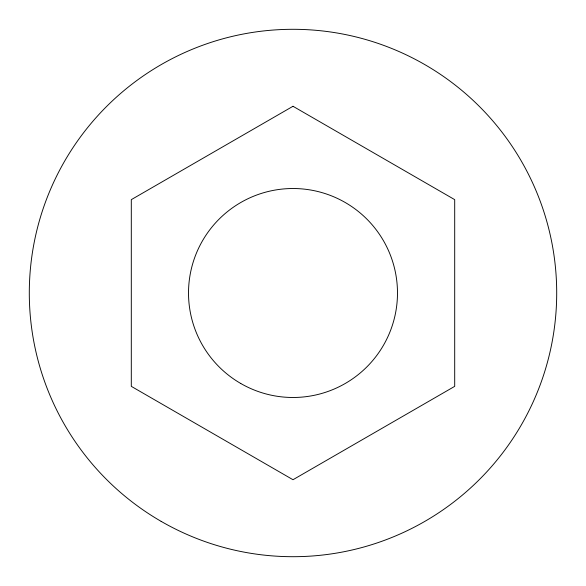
<?xml version="1.0" encoding="UTF-8"?>
<svg xmlns="http://www.w3.org/2000/svg" width="586" height="586" viewBox="0 0 586 586"><rect width="100%" height="100%" fill="white"/><g stroke="black" fill="none" stroke-linecap="round" stroke-linejoin="round"><path stroke-width="0.88" d="M293 106.278L131.301 199.643L131.301 386.357L293 479.722L454.699 386.357L454.699 199.643L293 106.278M161.15 521.372A263.7 263.7 0 0 0 556.7 293A263.7 263.7 0 0 0 161.15 64.628A263.7 263.7 0 0 0 161.15 521.372M240.758 383.486A104.484 104.484 0 0 0 397.484 293A104.484 104.484 0 0 0 240.758 202.514A104.484 104.484 0 0 0 240.758 383.486"/></g></svg>
